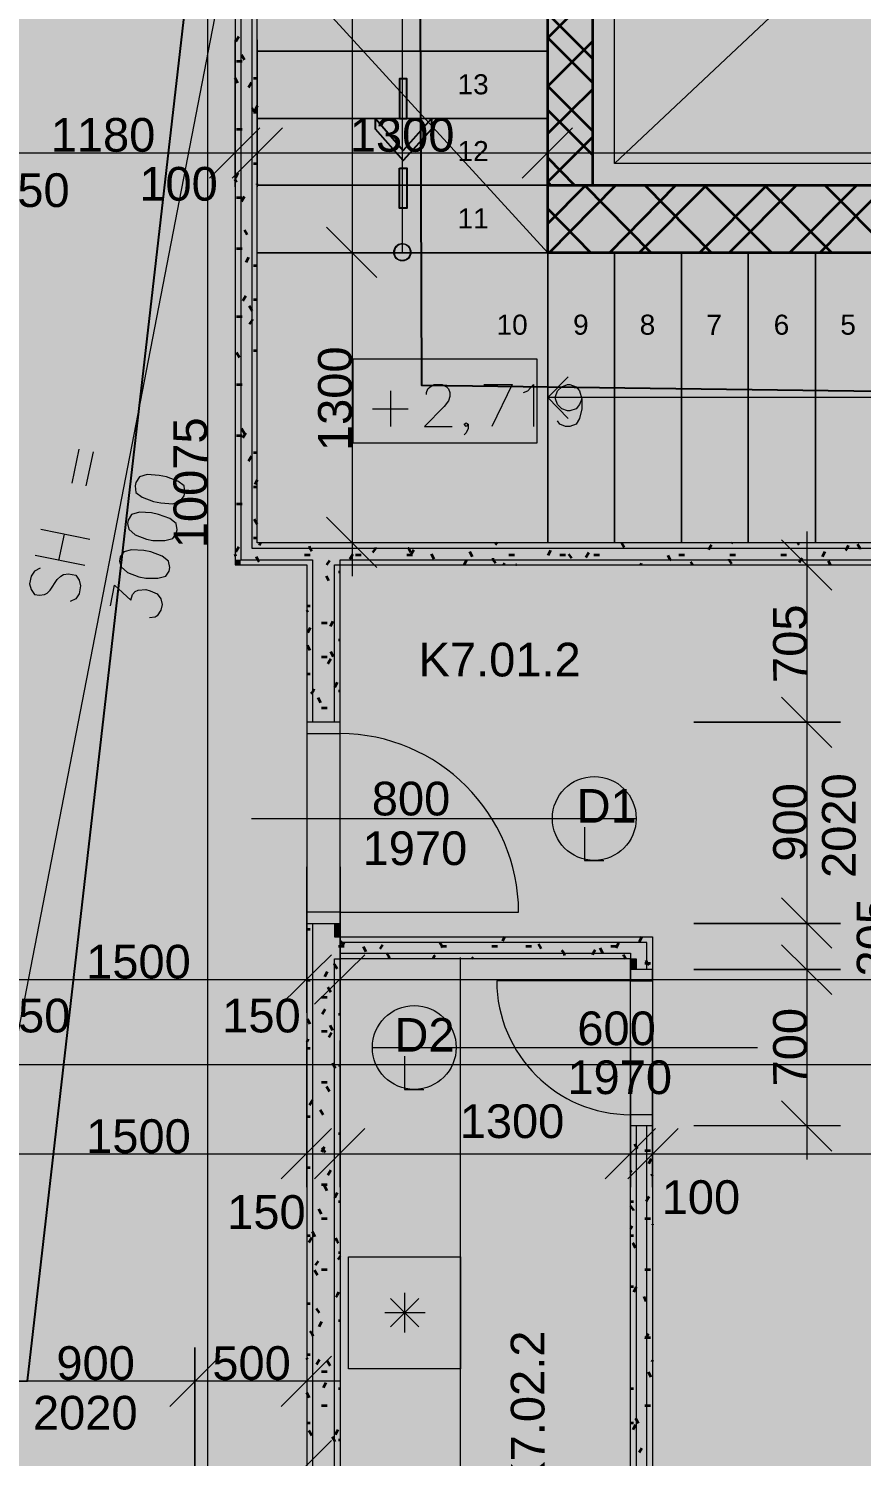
# Model space of a CAD drawing. Header units: millimetres. Extents: x 2377 to 264466, y -28213 to 61616.
# Drawn here: x 205437 to 209169, y -10488 to -4093 of the extents above; entities that cross this region are included whole.
import ezdxf

# ---------------------------------------------------------------- set-up
doc = ezdxf.new("R2010")
doc.units = ezdxf.units.MM
doc.layers.add('ZTI_KANAL', color=30, linetype='Continuous', lineweight=50)
doc.styles.add('PDF ArialMT', font='arial.ttf')

msp = doc.modelspace()

# ---------------------------------------------------------------- hatches: boundary and pattern name
at = {"layer": 'ZTI_KANAL', "true_color": 0x7fff00, "transparency": 33554559}
msp.add_hatch(color=70, dxfattribs=at).paths.add_polyline_path([(207242.3, -4496.9), (207242.3, -4544.6), (207115.3, -4684.3), (206991.5, -4544.6), (206991.5, -4496.9), (207115.3, -4639.8)])

# ---------------------------------------------------------------- linework, layer by layer
at = {"layer": 'ZTI_KANAL', "color": 7, "lineweight": 35}
for points in [[(211030.6, -4795.4), (211030.6, -2610.7), (209827.1, -2610.7), (209827.1, -2312.2), (211113.1, -2312.2), (211113.1, -1086.5), (211030.6, -1086.5), (211030.6, -835.7), (211360.8, -835.7), (211360.8, -5246.3), (211030.6, -5246.3), (211030.6, -5097.1), (207763.1, -5097.1), (207763.1, -2312.2), (208426.7, -2312.2), (208426.7, -2610.7), (207963.1, -2610.7), (207963.1, -4795.4), (211030.6, -4795.4), (211030.6, -5097.1)], [(207963.1, -3934.9), (207763.1, -4134.9), (207963.1, -4335)], [(207763.1, -4027), (207963.1, -4227)], [(206378.6, -4128.6), (206365.9, -4150.8)], [(207963.1, -4150.8), (207763.1, -4350.9), (207963.1, -4550.9)], [(206404, -4233.4), (206391.3, -4211.1)], [(206369.1, -4239.7), (206388.1, -4239.7), (206394.5, -4239.7)], [(206375.4, -4338.2), (206362.7, -4315.9)], [(206435.8, -4335), (206423.1, -4357.2)], [(206445.3, -4315.9), (206461.2, -4315.9)], [(207763.1, -4563.6), (207963.1, -4366.7)], [(206451.6, -4468.3), (206438.9, -4449.3)], [(206445.3, -4468.3), (206461.2, -4468.3)], [(206461.2, -4439.8), (206451.6, -4462)], [(207763.1, -4458.8), (207963.1, -4658.9)], [(206369.1, -4544.6), (206388.1, -4544.6), (206394.5, -4544.6)], [(207963.1, -4579.5), (207763.1, -4779.5), (207775.8, -4795.4)], [(206445.3, -4697), (206461.2, -4697)], [(207763.1, -4671.6), (207883.7, -4795.4)], [(206375.4, -4741.4), (206362.7, -4763.7)], [(206369.1, -4782.7), (206362.7, -4770)], [(206461.2, -4792.2), (206461.2, -4789.1)], [(207763.1, -4966.9), (207934.6, -4795.4)], [(207763.1, -4795.4), (207963.1, -4795.4)], [(207769.4, -5097.1), (208067.9, -4795.4)], [(208226.7, -5097.1), (207928.2, -4795.4)], [(208039.3, -5097.1), (208337.8, -4795.4)], [(208172.7, -5097.1), (208474.4, -4795.4)], [(208496.6, -5097.1), (208198.1, -4795.4)], [(208442.6, -5097.1), (208744.3, -4795.4)], [(208766.5, -5097.1), (208464.8, -4795.4)], [(208576, -5097.1), (208877.6, -4795.4)], [(209036.4, -5097.1), (208734.8, -4795.4)], [(208845.9, -5097.1), (209147.6, -4795.4)], [(208982.4, -5097.1), (209280.9, -4795.4)], [(209306.3, -5097.1), (209004.7, -4795.4)], [(206369.1, -4849.4), (206388.1, -4849.4), (206394.5, -4849.4)], [(206404, -4846.2), (206391.3, -4868.4)], [(207956.8, -5097.1), (207763.1, -4900.2)], [(206416.7, -5017.7), (206404, -4995.5)], [(206369.1, -5078), (206388.1, -5078), (206394.5, -5078)], [(206423.1, -5119.3), (206410.4, -5141.5)], [(206445.3, -5154.2), (206461.2, -5154.2)], [(206410.4, -5290.8), (206397.7, -5313)], [(206445.3, -5306.7), (206461.2, -5306.7)], [(206438.9, -5357.5), (206426.2, -5335.2)], [(206438.9, -5357.5), (206438.9, -5357.5)], [(206369.1, -5382.9), (206388.1, -5382.9), (206394.5, -5382.9)], [(206438.9, -5395.6), (206438.9, -5398.7), (206426.2, -5417.8)], [(206381.8, -5567), (206369.1, -5544.8)], [(206445.3, -5535.3), (206461.2, -5535.3)], [(206369.1, -5687.7), (206388.1, -5687.7), (206394.5, -5687.7)], [(206369.1, -5916.3), (206388.1, -5916.3), (206394.5, -5916.3)], [(206404, -5906.8), (206391.3, -5884.6)], [(206410.4, -5903.6), (206397.7, -5925.9)], [(206435.8, -6008.4), (206423.1, -6030.6)], [(206445.3, -5992.5), (206461.2, -5992.5)], [(206461.2, -6116.4), (206451.6, -6135.4)], [(206445.3, -6145), (206461.2, -6145)], [(206369.1, -6221.2), (206388.1, -6221.2), (206394.5, -6221.2)], [(206461.2, -6313.3), (206448.5, -6291)], [(206445.3, -6373.6), (206461.2, -6373.6)], [(206365.9, -6456.2), (206362.7, -6446.6)], [(206378.6, -6414.9), (206365.9, -6437.1)], [(206477, -6395.8), (206470.7, -6408.5)], [(206673.9, -6449.8), (206699.3, -6449.8)], [(206705.7, -6433.9), (206699.3, -6421.2), (206696.1, -6411.7)], [(206889.8, -6446.6), (206877.1, -6468.9)], [(206902.5, -6449.8), (206928, -6449.8)], [(206991.5, -6418), (206991.5, -6421.2), (206978.8, -6440.3)], [(207131.2, -6449.8), (207156.6, -6449.8)], [(207150.2, -6440.3), (207140.7, -6421.2), (207137.5, -6421.2)], [(207162.9, -6427.6), (207150.2, -6449.8)], [(207255, -6468.9), (207242.3, -6446.6)], [(207426.5, -6459.3), (207413.8, -6437.1)], [(207534.5, -6395.8), (207528.1, -6405.3)], [(207588.4, -6449.8), (207613.8, -6449.8)], [(207775.8, -6430.7), (207763.1, -6453)], [(207817.1, -6449.8), (207842.5, -6449.8)], [(207871, -6465.7), (207858.3, -6446.6)], [(207947.3, -6440.3), (207934.6, -6462.5)], [(207969.5, -6449.8), (207994.9, -6449.8)], [(208106, -6418), (208093.3, -6395.8)], [(208315.6, -6475.2), (208312.4, -6472), (208302.9, -6453)], [(208350.5, -6449.8), (208375.9, -6449.8)], [(208496.6, -6405.3), (208487.1, -6421.2), (208483.9, -6427.6)], [(208579.2, -6449.8), (208604.6, -6449.8)], [(208588.7, -6395.8), (208585.5, -6399)], [(208807.8, -6449.8), (208833.2, -6449.8)], [(208890.4, -6405.3), (208884, -6395.8)], [(209004.7, -6437.1), (208992, -6459.3)], [(209109.5, -6408.5), (209103.1, -6421.2), (209096.8, -6430.7)], [(209163.4, -6424.4), (209163.4, -6421.2), (209150.7, -6402.2)], [(206470.7, -6481.6), (206464.3, -6472), (206458, -6459.3)], [(206785.1, -6475.2), (206772.4, -6494.3)], [(206772.4, -6494.3), (206772.4, -6494.3)], [(207397.9, -6475.2), (207388.4, -6494.3)], [(207531.3, -6487.9), (207518.6, -6472), (207518.6, -6465.7)], [(207569.4, -6487.9), (207563, -6494.3)], [(207623.4, -6494.3), (207620.2, -6494.3)], [(208182.2, -6487.9), (208179.1, -6494.3)], [(208414, -6494.3), (208404.5, -6481.6)], [(208588.7, -6491.1), (208576, -6472), (208576, -6468.9)], [(208903.1, -6465.7), (208896.7, -6472), (208890.4, -6484.7)], [(209030.1, -6494.3), (209020.5, -6478.4)], [(206781.9, -6567.3), (206772.4, -6545.1)], [(206826.3, -6526), (206832.7, -6526)], [(206683.4, -6678.4), (206699.3, -6678.4)], [(206689.8, -6707), (206683.4, -6697.5)], [(206699.3, -6776.9), (206686.6, -6799.1)], [(206750.1, -6754.6), (206775.5, -6754.6)], [(206800.9, -6748.3), (206788.2, -6770.5)], [(206826.3, -6830.8), (206832.7, -6830.8)], [(206699.3, -6878.5), (206686.6, -6856.3)], [(206804.1, -6907.1), (206791.4, -6884.8)], [(206750.1, -6907.1), (206775.5, -6907.1)], [(206791.4, -6916.6), (206778.7, -6938.8)], [(206683.4, -6983.3), (206699.3, -6983.3)], [(206820, -7021.4), (206807.3, -7043.6)], [(206715.2, -7050), (206708.8, -7065.8), (206702.5, -7072.2)], [(206747, -7113.5), (206734.3, -7091.2)], [(206807.3, -7043.6), (206807.3, -7043.6)], [(206826.3, -7059.5), (206832.7, -7059.5)], [(206750.1, -7135.7), (206775.5, -7135.7)], [(206683.4, -8126.4), (206699.3, -8126.4)], [(206848.6, -8199.4), (206839, -8186.7), (206835.9, -8180.4)], [(206851.7, -8183.6), (206851.7, -8186.7), (206839, -8205.8)], [(207569.4, -8161.3), (207559.9, -8180.4)], [(208185.4, -8161.3), (208172.7, -8183.6)], [(206826.3, -8202.6), (206832.7, -8202.6), (206851.7, -8202.6)], [(206950.2, -8228), (206937.5, -8205.8)], [(207023.2, -8196.3), (207010.5, -8215.3)], [(207042.3, -8234.4), (207042.3, -8234.4)], [(207055, -8256.6), (207051.8, -8247.1), (207042.3, -8234.4)], [(207258.2, -8243.9), (207255, -8247.1), (207248.7, -8259.8)], [(207293.1, -8209), (207280.4, -8186.7)], [(207283.6, -8202.6), (207309, -8202.6)], [(207512.2, -8202.6), (207537.6, -8202.6)], [(207664.6, -8202.6), (207690, -8202.6)], [(207734.5, -8215.3), (207721.8, -8193.1)], [(207839.3, -8243.9), (207836.1, -8234.4), (207826.6, -8221.7)], [(207975.8, -8218.5), (207966.3, -8234.4), (207963.1, -8240.7)], [(208010.8, -8234.4), (207998.1, -8212.1)], [(208045.7, -8202.6), (208071.1, -8202.6)], [(208080.6, -8189.9), (208067.9, -8212.1)], [(208112.4, -8259.8), (208106, -8247.1), (208102.9, -8240.7)], [(206820, -8304.2), (206807.3, -8285.2), (206807.3, -8282)], [(207429.7, -8253.4), (207423.3, -8259.8)], [(208198.1, -8278.8), (208207.6, -8278.8), (208223.5, -8278.8)], [(208217.2, -8288.4), (208207.6, -8272.5), (208204.5, -8266.1)], [(206683.4, -8355), (206699.3, -8355)], [(206775.5, -8316.9), (206762.8, -8339.2)], [(206750.1, -8431.3), (206775.5, -8431.3)], [(206791.4, -8409), (206778.7, -8386.8)], [(206766, -8485.2), (206753.3, -8507.5)], [(206699.3, -8551.9), (206686.6, -8529.7)], [(206800.9, -8580.5), (206788.2, -8558.3)], [(206826.3, -8507.5), (206832.7, -8507.5)], [(206689.8, -8618.6), (206683.4, -8631.3)], [(206750.1, -8583.7), (206775.5, -8583.7)], [(206794.6, -8590), (206781.9, -8612.2)], [(206683.4, -8659.9), (206699.3, -8659.9)], [(206813.6, -8748.8), (206807.3, -8742.4), (206800.9, -8726.6)], [(206826.3, -8736.1), (206832.7, -8736.1)], [(206750.1, -8812.3), (206775.5, -8812.3)], [(206785.1, -8853.6), (206772.4, -8831.4)], [(206708.8, -8891.7), (206696.1, -8913.9)], [(206708.8, -8891.7), (206708.8, -8891.7)], [(206756.5, -8958.4), (206743.8, -8936.1)], [(206683.4, -8964.7), (206699.3, -8964.7)], [(208191.8, -9009.2), (208191.8, -9006)], [(206826.3, -9040.9), (206832.7, -9040.9)], [(206762.8, -9101.3), (206750.1, -9123.5)], [(206766, -9126.7), (206753.3, -9104.4)], [(208166.4, -9110.8), (208160, -9101.3), (208153.7, -9088.6)], [(208198.1, -9117.1), (208207.6, -9117.1), (208223.5, -9117.1)], [(206683.4, -9193.3), (206699.3, -9193.3)], [(206791.4, -9206.1), (206778.7, -9228.3)], [(208226.7, -9155.2), (208214, -9177.5)], [(206750.1, -9269.6), (206775.5, -9269.6)], [(208137.8, -9215.6), (208134.6, -9209.2)], [(208233, -9231.5), (208229.9, -9221.9)], [(206775.5, -9298.1), (206762.8, -9275.9)], [(206820, -9307.7), (206807.3, -9329.9)], [(206807.3, -9329.9), (206807.3, -9329.9)], [(208217.2, -9323.5), (208207.6, -9339.4), (208204.5, -9345.8)], [(206750.1, -9402.9), (206737.4, -9380.7)], [(206826.3, -9345.8), (206832.7, -9345.8)], [(208134.6, -9345.8), (208147.3, -9345.8)], [(208147.3, -9387), (208147.3, -9383.9), (208134.6, -9364.8)], [(208147.3, -9345.8), (208147.3, -9345.8)], [(206750.1, -9422), (206775.5, -9422)], [(208141, -9456.9), (208134.6, -9469.6)], [(208198.1, -9422), (208207.6, -9422), (208223.5, -9422)], [(208233, -9447.4), (208233, -9450.6)], [(206683.4, -9498.2), (206699.3, -9498.2)], [(206705.7, -9507.7), (206693, -9529.9)], [(206721.5, -9504.5), (206708.8, -9482.3)], [(206826.3, -9533.1), (206820, -9523.6), (206813.6, -9510.9)], [(208134.6, -9498.2), (208147.3, -9498.2)], [(208147.3, -9498.2), (208147.3, -9498.2)], [(206832.7, -9590.3), (206823.2, -9606.2)], [(206826.3, -9574.4), (206832.7, -9574.4)], [(208156.8, -9555.3), (208147.3, -9536.3), (208144.1, -9533.1)], [(206731.1, -9676), (206718.4, -9653.8)], [(206734.3, -9612.5), (206721.5, -9631.6)], [(206750.1, -9650.6), (206775.5, -9650.6)], [(208198.1, -9650.6), (208207.6, -9650.6), (208223.5, -9650.6)], [(206826.3, -9752.2), (206820, -9764.9), (206813.6, -9774.4)], [(208134.6, -9726.8), (208147.3, -9726.8)], [(208147.3, -9726.8), (208147.3, -9726.8)], [(208160, -9730), (208147.3, -9752.2)], [(208160, -9730), (208160, -9730)], [(208204.5, -9793.5), (208194.9, -9771.3)], [(206683.4, -9803), (206699.3, -9803)], [(206740.6, -9844.3), (206727.9, -9825.3)], [(206750.1, -9885.6), (206737.4, -9907.8)], [(206826.3, -9879.2), (206832.7, -9879.2)], [(206712, -9949.1), (206708.8, -9939.6), (206699.3, -9926.9)], [(208198.1, -9955.4), (208207.6, -9955.4), (208223.5, -9955.4)], [(208214, -9939.6), (208207.6, -9949.1), (208201.3, -9961.8)], [(206683.4, -10031.7), (206699.3, -10031.7)], [(206686.6, -10053.9), (206683.4, -10047.5)], [(206740.6, -10053.9), (206727.9, -10076.1)], [(206788.2, -10082.5), (206775.5, -10060.2)], [(208233, -10057.1), (208229.9, -10063.4)], [(206750.1, -10107.9), (206775.5, -10107.9)], [(206769.2, -10158.7), (206756.5, -10180.9)], [(208226.7, -10133.3), (208214, -10111)], [(206696.1, -10225.4), (206683.4, -10203.1)], [(206826.3, -10184.1), (206832.7, -10184.1)], [(208134.6, -10184.1), (208147.3, -10184.1)], [(208147.3, -10184.1), (208147.3, -10184.1)], [(206750.1, -10260.3), (206775.5, -10260.3)], [(208198.1, -10260.3), (208207.6, -10260.3), (208223.5, -10260.3)], [(206683.4, -10336.5), (206699.3, -10336.5)], [(208134.6, -10336.5), (208147.3, -10336.5)], [(208156.8, -10346), (208147.3, -10361.9), (208144.1, -10368.2)], [(208147.3, -10336.5), (208147.3, -10336.5)], [(208169.5, -10339.7), (208160, -10320.6), (208156.8, -10317.4)], [(206705.7, -10393.7), (206693, -10371.4)], [(206810.5, -10422.2), (206807.3, -10415.9), (206797.8, -10400)], [(206823.2, -10368.2), (206820, -10374.6), (206810.5, -10390.5)], [(206826.3, -10412.7), (206832.7, -10412.7)], [(208185.4, -10450.8), (208172.7, -10469.9)]]:
    msp.add_lwpolyline(points, dxfattribs=at)
at = {"layer": 'ZTI_KANAL', "color": 7, "lineweight": 9}
for points in [[(206238.9, -937.3), (206238.9, -11311.3)], [(206886.7, -2159.8), (206886.7, -5246.3)], [(210176.4, -4697), (208061.6, -4697), (208061.6, -2709.2), (210176.4, -4697), (210176.4, -2709.2), (208061.6, -4697)], [(207677.3, -5097.1), (206461.2, -5097.1), (206461.2, -4795.4), (206461.2, -4496.9), (206461.2, -4195.3), (206461.2, -3896.8), (206461.2, -3595.1), (206461.2, -3296.6), (207763.1, -3296.6), (207763.1, -3595.1), (207763.1, -3896.8), (207763.1, -4195.3), (207763.1, -4496.9), (207763.1, -4795.4), (207763.1, -5097.1), (206362.7, -3566.5), (205181.5, -9660.1), (181035.7, -11158.9), (156035.8, -9660.1)], [(207112.1, -5097.1), (207112.1, -4795.4), (207112.1, -4496.9), (207112.1, -4195.3), (207112.1, -3896.8), (207112.1, -3595.1), (207207.4, -3690.4)], [(205032.2, -4649.3), (206512, -4649.3)], [(206213.5, -4649.3), (206613.6, -4649.3)], [(206311.9, -4649.3), (207912.3, -4649.3)], [(207613.8, -4649.3), (211183, -4649.3)], [(206886.7, -4944.7), (206886.7, -6545.1)], [(207220.1, -5732.2), (207220.1, -5722.6), (207226.4, -5706.8), (207236, -5697.2), (207255, -5687.7), (207289.9, -5687.7), (207309, -5697.2), (207318.5, -5706.8), (207324.9, -5722.6), (207324.9, -5741.7), (207318.5, -5760.7), (207299.5, -5786.1), (207210.6, -5875.1), (207334.4, -5875.1)], [(207477.3, -5687.7), (207604.3, -5687.7), (207512.2, -5875.1)], [(207655.1, -5722.6), (207674.2, -5716.3), (207699.6, -5687.7), (207699.6, -5875.1)], [(210462.2, -5744.9), (210163.7, -5744.9), (209862, -5744.9), (209563.5, -5744.9), (209261.9, -5744.9), (208963.4, -5744.9), (208661.7, -5744.9), (208363.2, -5744.9), (208061.6, -5744.9), (207763.1, -5744.9), (207855.2, -5652.8)], [(207915.5, -5751.2), (207906, -5776.6), (207890.1, -5795.7), (207861.5, -5805.2), (207852, -5805.2), (207826.6, -5795.7), (207807.5, -5776.6), (207798, -5751.2), (207798, -5741.7), (207807.5, -5716.3), (207826.6, -5697.2), (207852, -5687.7), (207861.5, -5687.7), (207890.1, -5697.2), (207906, -5716.3), (207915.5, -5751.2), (207915.5, -5795.7), (207906, -5840.1), (207890.1, -5865.5), (207861.5, -5875.1), (207842.5, -5875.1), (207817.1, -5865.5), (207807.5, -5849.6)], [(207058.1, -5716.3), (207058.1, -5875.1)], [(207763.1, -5744.9), (207855.2, -5840.1)], [(206978.8, -5795.7), (207137.5, -5795.7)], [(207407.4, -5865.5), (207397.9, -5875.1), (207388.4, -5865.5), (207397.9, -5859.2), (207407.4, -5865.5), (207407.4, -5884.6), (207397.9, -5903.6), (207388.4, -5913.2)], [(205632.4, -6129.1), (205664.1, -5976.7)], [(205695.9, -6141.8), (205727.6, -5989.4)], [(207296.3, -5948.1), (207302.6, -5948.1)], [(206772.4, -6281.5), (206997.8, -6507)], [(205492.7, -6335.5), (205711.8, -6379.9)], [(205572.1, -6475.2), (205597.5, -6357.7)], [(209036.4, -6608.6), (208811, -6383.1)], [(208925.3, -7351.6), (208925.3, -6345)], [(205689.5, -6497.4), (205467.3, -6453)], [(207391.6, -6395.8), (206734.3, -6395.8)], [(205489.5, -6510.1), (205464.1, -6522.8), (205448.2, -6545.1), (205441.9, -6580), (205448.2, -6605.4), (205464.1, -6627.6), (205486.3, -6630.8), (205508.5, -6627.6), (205521.2, -6621.3), (205533.9, -6608.6), (205565.7, -6560.9), (205581.6, -6545.1), (205594.3, -6538.7), (205616.5, -6535.5), (205648.3, -6541.9), (205664.1, -6564.1), (205670.5, -6589.5), (205664.1, -6624.4), (205648.3, -6646.7), (205622.9, -6659.4)], [(208417.2, -6494.3), (209074.5, -6494.3)], [(205803.9, -6678.4), (205822.9, -6586.3), (205895.9, -6653), (205902.3, -6627.6), (205915, -6614.9), (205927.7, -6608.6), (205962.6, -6605.4), (205981.7, -6611.7), (206013.4, -6624.4), (206029.3, -6646.7), (206035.7, -6672.1), (206029.3, -6697.5), (206013.4, -6722.9), (206003.9, -6729.2), (205978.5, -6732.4)], [(208925.3, -8250.3), (208925.3, -7050)], [(206435.8, -7631.1), (207785.3, -7631.1), (208160, -7631.1)], [(207928.2, -7669.2), (207928.2, -7818.4), (208013.9, -7818.4)], [(208925.3, -8456.7), (208925.3, -7951.8)], [(208925.3, -9158.4), (208925.3, -8158.2)], [(205032.2, -8351.9), (206832.7, -8351.9)], [(206531, -8351.9), (206981.9, -8351.9)], [(206683.4, -8351.9), (211183, -8351.9)], [(206978.8, -8656.7), (207353.5, -8656.7), (208703, -8656.7)], [(207121.7, -8694.8), (207121.7, -8844.1), (207207.4, -8844.1)], [(146414.3, -8732.9), (214196.4, -8732.9)], [(208811, -8894.9), (209036.4, -9120.3)], [(208417.2, -9006), (209074.5, -9006)], [(205032.2, -9133), (206832.7, -9133)], [(206531, -9133), (206981.9, -9133)], [(206683.4, -9133), (208283.8, -9133)], [(207985.4, -9133), (208385.5, -9133)], [(208083.8, -9133), (211183, -9133)], [(206683.4, -9644.3), (206683.4, -10298.4)], [(207185.2, -9780.8), (207058.1, -9907.8)], [(207185.2, -9907.8), (207058.1, -9780.8)], [(207121.7, -9755.4), (207121.7, -9933.2)], [(207213.7, -9844.3), (207032.7, -9844.3)], [(206569.1, -10263.5), (206794.6, -10038)], [(206683.4, -10022.1), (206683.4, -10679.4)], [(205133.8, -10149.1), (206331, -10149.1)], [(206032.5, -10149.1), (206832.7, -10149.1)], [(206569.1, -10641.3), (206794.6, -10415.9)]]:
    msp.add_lwpolyline(points, dxfattribs=at)
at = {"layer": 'ZTI_KANAL', "color": 70, "lineweight": 25, "true_color": 0x7fff00}
for points in [[(192032.1, -9660.1), (195013.8, -10292), (205432.3, -10149.1), (206238.9, -3128.3), (207188.3, -3128.3), (207197.9, -5690.9), (211411.6, -5744.9)], [(206991.5, -4500.1), (206994.6, -4503.3)]]:
    msp.add_lwpolyline(points, dxfattribs=at)
at = {"layer": 'ZTI_KANAL', "color": 7, "lineweight": 20}
for points in [[(206807.3, -7199.2), (206807.3, -6494.3), (206832.7, -6494.3), (211030.6, -6494.3), (211030.6, -6395.8), (206461.2, -6395.8), (206461.2, -3566.5), (206362.7, -3566.5), (206362.7, -6494.3), (206683.4, -6494.3), (206683.4, -7199.2), (206683.4, -8101), (206683.4, -11158.9), (206181.7, -11158.9), (205283.1, -11158.9), (203403.3, -11158.9), (202501.4, -11158.9), (195734.7, -11158.9), (194832.8, -11158.9), (190034.8, -11158.9), (189984, -11158.9), (189984, -11311.3), (189984, -12111.5)], [(211030.6, -6421.2), (206438.9, -6421.2), (206438.9, -3591.9), (206388.1, -3591.9), (206388.1, -6472), (206708.8, -6472), (206708.8, -7199.2)], [(207763.1, -6395.8), (207763.1, -5097.1)], [(206807.3, -8101), (206807.3, -8161.3), (206832.7, -8161.3), (206832.7, -8101), (206832.7, -7199.2), (206832.7, -6494.3), (206832.7, -6472), (211030.6, -6472)], [(206708.8, -8101), (206708.8, -11184.3), (206181.7, -11184.3)], [(208207.6, -8307.4), (208207.6, -8186.7), (206832.7, -8186.7), (206832.7, -8161.3), (208233, -8161.3), (208233, -8307.4), (208233, -9006), (208233, -11158.9), (211030.6, -11158.9), (211030.6, -11311.3), (208283.8, -11311.3), (208283.8, -12060.7), (208283.8, -12111.5)], [(208160, -9006), (208160, -11184.3), (206807.3, -11184.3), (206807.3, -8259.8), (206832.7, -8259.8), (206832.7, -8234.4), (208134.6, -8234.4), (208134.6, -8259.8), (206832.7, -8259.8), (206832.7, -11158.9), (208134.6, -11158.9), (208134.6, -9006), (208134.6, -8307.4), (208134.6, -8259.8), (208160, -8259.8), (208160, -8307.4)], [(207372.5, -11158.9), (207372.5, -8253.4)], [(211030.6, -11184.3), (208207.6, -11184.3), (208207.6, -9006)]]:
    msp.add_lwpolyline(points, dxfattribs=at)
at = {"layer": 'ZTI_KANAL', "color": 7, "lineweight": 9}
for points in [[(206362.7, -4801.8), (206362.7, -4144.5)], [(206461.2, -4801.8), (206461.2, -4144.5)], [(207763.1, -4801.8), (207763.1, -4144.5)], [(206248.4, -4763.7), (206473.9, -4538.2)], [(206350, -4763.7), (206575.5, -4538.2)], [(207648.8, -4763.7), (207874.2, -4538.2)], [(206772.4, -4982.8), (206997.8, -5208.2)], [(206734.3, -5097.1), (207391.6, -5097.1)], [(206889.8, -5573.4), (206889.8, -5948.1), (207715.5, -5948.1), (207715.5, -5573.4)], [(205915, -6141.8), (205918.2, -6170.4), (205946.8, -6192.6), (205997.6, -6211.6), (206029.3, -6218), (206083.3, -6221.2), (206118.2, -6208.5), (206134.1, -6186.2), (206137.3, -6170.4), (206134.1, -6141.8), (206105.5, -6119.6), (206054.7, -6100.5), (206023, -6094.2), (205969, -6091), (205934, -6100.5), (205918.2, -6125.9)], [(205880.1, -6310.1), (205886.4, -6335.5), (205915, -6360.9), (205965.8, -6379.9), (205994.4, -6386.3), (206048.4, -6386.3), (206083.3, -6376.8), (206099.2, -6354.5), (206102.3, -6338.7), (206099.2, -6310.1), (206070.6, -6287.9), (206019.8, -6268.8), (205988, -6262.5), (205934, -6259.3), (205899.1, -6268.8), (205883.2, -6294.2)], [(205845.1, -6478.4), (205851.5, -6503.8), (205880.1, -6529.2), (205930.9, -6548.2), (205962.6, -6554.6), (206016.6, -6554.6), (206051.5, -6545.1), (206067.4, -6522.8), (206070.6, -6507), (206064.2, -6478.4), (206035.7, -6456.2), (205984.9, -6437.1), (205953.1, -6430.7), (205899.1, -6427.6), (205864.2, -6437.1), (205848.3, -6459.3)], [(209036.4, -7313.5), (208811, -7088.1)], [(209074.5, -7199.2), (208417.2, -7199.2)], [(206683.4, -8501.1), (206683.4, -7847)], [(206832.7, -8501.1), (206832.7, -7847)], [(209036.4, -8212.1), (208811, -7986.7)], [(209074.5, -8101), (208417.2, -8101)], [(206569.1, -8463), (206794.6, -8240.7)], [(206718.4, -8463), (206943.8, -8240.7)], [(209036.4, -8418.6), (208811, -8196.3)], [(209074.5, -8307.4), (208417.2, -8307.4)], [(206683.4, -9282.3), (206683.4, -8625)], [(206832.7, -9282.3), (206832.7, -8625)], [(208134.6, -9282.3), (208134.6, -8625)], [(208233, -9282.3), (208233, -8625)], [(206569.1, -9244.2), (206794.6, -9018.7)], [(206718.4, -9244.2), (206943.8, -9018.7)], [(208020.3, -9244.2), (208245.7, -9018.7)], [(208121.9, -9244.2), (208347.4, -9018.7)], [(207372.5, -10095.2), (206870.8, -10095.2), (206870.8, -9593.4), (207372.5, -9593.4)], [(206070.6, -10263.5), (206296, -10038)], [(206181.7, -9999.9), (206181.7, -10654)]]:
    msp.add_lwpolyline(points, close=True, dxfattribs=at)
at = {"layer": 'ZTI_KANAL', "color": 7, "lineweight": 20}
for points in [[(207763.1, -4195.3), (206461.2, -4195.3)], [(207763.1, -4496.9), (206461.2, -4496.9)], [(207763.1, -4795.4), (206461.2, -4795.4)], [(207763.1, -5097.1), (207763.1, -6395.8), (207763.1, -5097.1), (206461.2, -5097.1)], [(208061.6, -5097.1), (208061.6, -6395.8)], [(208363.2, -5097.1), (208363.2, -6395.8)], [(208661.7, -5097.1), (208661.7, -6395.8)], [(208963.4, -5097.1), (208963.4, -6395.8)], [(206832.7, -7250), (206832.7, -7199.2), (206683.4, -7199.2), (206683.4, -7250)], [(206832.7, -8101), (206832.7, -8050.2), (206683.4, -8050.2), (206683.4, -8101)], [(208134.6, -8307.4), (208134.6, -8358.2), (208233, -8358.2), (208233, -8307.4)], [(208134.6, -8958.4), (208134.6, -9006), (208233, -9006), (208233, -8958.4)]]:
    msp.add_lwpolyline(points, close=True, dxfattribs=at)
at = {"layer": 'ZTI_KANAL', "color": 70, "lineweight": 25, "true_color": 0x7fff00}
for points in [[(207099.4, -4496.9), (207131.2, -4496.9), (207131.2, -4319.1), (207099.4, -4319.1)], [(206991.5, -4496.9), (207115.3, -4639.8), (207242.3, -4496.9), (207242.3, -4544.6), (207115.3, -4684.3), (206991.5, -4544.6)], [(207099.4, -4719.2), (207131.2, -4719.2), (207131.2, -4897), (207099.4, -4897)]]:
    msp.add_lwpolyline(points, close=True, dxfattribs=at)
at = {"layer": 'ZTI_KANAL', "color": 7, "lineweight": 0}
for points in [[(207112.1, -5132, 7.179677), (207092.3, -5126.9)], [(207150.2, -5097.1, 7.311926), (207143.9, -5116.1)]]:
    msp.add_lwpolyline(points, format="xyb", dxfattribs=at)
at = {"layer": 'ZTI_KANAL', "color": 7, "lineweight": 20}
for points in [[(206832.7, -8050.2), (207632.9, -8050.2, 0.41144), (206832.4, -7250.4)], [(208134.6, -8358.2), (207534.5, -8358.2, 0.411438), (208134.2, -8957.4)]]:
    msp.add_lwpolyline(points, format="xyb", dxfattribs=at)
at = {"layer": 'ZTI_KANAL', "color": 7, "lineweight": 9}
for centre, radius in [((207111.9, -5095.5), 38.3), ((207111.2, -5094.6), 37.4), ((207971.8, -7630.6), 187.8), ((207165.3, -8656.2), 187.8)]:
    msp.add_circle(centre, radius, dxfattribs=at)
at = {"layer": 'ZTI_KANAL', "color": 7, "lineweight": 35, "true_color": 0xffffff, "transparency": 33554559}
msp.add_solid([(144445.5, -24409.9), (264465.7, -24409.9), (144445.5, 7095.4), (264465.7, 7095.4)], dxfattribs=at)
at = {"layer": 'ZTI_KANAL', "color": 11, "lineweight": 0, "true_color": 0xff8080, "transparency": 33554559}
for points in [[(206362.7, -3566.5), (206388.1, -6472), (206362.7, -6472)], [(206362.7, -3566.5), (206388.1, -3566.5), (206388.1, -6472)], [(206438.9, -3591.9), (206461.2, -6395.8), (206438.9, -6395.8)], [(206438.9, -3591.9), (206461.2, -3591.9), (206461.2, -6395.8)], [(210798.8, -6421.2), (206438.9, -6421.2), (206438.9, -6395.8)], [(210798.8, -6421.2), (206438.9, -6395.8), (210798.8, -6395.8)], [(206388.1, -6494.3), (206362.7, -6494.3), (206362.7, -6472)], [(206388.1, -6494.3), (206362.7, -6472), (206388.1, -6472)], [(206683.4, -6494.3), (206388.1, -6494.3), (206388.1, -6472)], [(206683.4, -6494.3), (206388.1, -6472), (206683.4, -6472)], [(206683.4, -6472), (206708.8, -7199.2), (206683.4, -7199.2)], [(206683.4, -6472), (206708.8, -6472), (206708.8, -7199.2)], [(206683.4, -8101), (206708.8, -11158.9), (206683.4, -11158.9)], [(206683.4, -8101), (206708.8, -8101), (206708.8, -11158.9)]]:
    msp.add_solid(points, dxfattribs=at)
at = {"layer": 'ZTI_KANAL', "color": 70, "lineweight": 0, "true_color": 0x7fff00, "transparency": 33554559}
for points in [[(207099.4, -4319.1), (207131.2, -4319.1), (207099.4, -4496.9), (207131.2, -4496.9)], [(207131.2, -4897), (207099.4, -4897), (207131.2, -4719.2), (207099.4, -4719.2)]]:
    msp.add_solid(points, dxfattribs=at)
at = {"layer": 'ZTI_KANAL', "color": 9, "lineweight": 0, "true_color": 0xc0c0c0, "transparency": 33554559}
for points in [[(206807.3, -6494.3), (206832.7, -7199.2), (206807.3, -7199.2)], [(206807.3, -6494.3), (206832.7, -6494.3), (206832.7, -7199.2)], [(210798.8, -6494.3), (206832.7, -6494.3), (206832.7, -6472)], [(210798.8, -6494.3), (206832.7, -6472), (210798.8, -6472)], [(206807.3, -8101), (206832.7, -8161.3), (206807.3, -8161.3)], [(206807.3, -8101), (206832.7, -8101), (206832.7, -8161.3)], [(207464.6, -8186.7), (206832.7, -8186.7), (206832.7, -8161.3)], [(207464.6, -8186.7), (206832.7, -8161.3), (207464.6, -8161.3)], [(208207.6, -8186.7), (207464.6, -8186.7), (207464.6, -8161.3)], [(208207.6, -8186.7), (207464.6, -8161.3), (208207.6, -8161.3)], [(208207.6, -8161.3), (208233, -8307.4), (208207.6, -8307.4)], [(208207.6, -8161.3), (208233, -8161.3), (208233, -8307.4)], [(208207.6, -9006), (208233, -11184.3), (208207.6, -11184.3)], [(208207.6, -9006), (208233, -9006), (208233, -11184.3)]]:
    msp.add_solid(points, dxfattribs=at)
at = {"layer": 'ZTI_KANAL', "color": 81, "lineweight": 0, "true_color": 0xaeffae, "transparency": 33554559}
for points in [[(207464.6, -8247.1), (206832.7, -8247.1), (206832.7, -8234.4)], [(207464.6, -8247.1), (206832.7, -8234.4), (207464.6, -8234.4)], [(207464.6, -8259.8), (206832.7, -8259.8), (206832.7, -8247.1)], [(207464.6, -8259.8), (206832.7, -8247.1), (207464.6, -8247.1)], [(208134.6, -8247.1), (207464.6, -8247.1), (207464.6, -8234.4)], [(208134.6, -8247.1), (207464.6, -8234.4), (208134.6, -8234.4)], [(208134.6, -8259.8), (207464.6, -8259.8), (207464.6, -8247.1)], [(208134.6, -8259.8), (207464.6, -8247.1), (208134.6, -8247.1)], [(206807.3, -8259.8), (206820, -11171.6), (206807.3, -11171.6)], [(206807.3, -8259.8), (206820, -8259.8), (206820, -11171.6)], [(206820, -8259.8), (206832.7, -11171.6), (206820, -11171.6)], [(206820, -8259.8), (206832.7, -8259.8), (206832.7, -11171.6)], [(208134.6, -8259.8), (208147.3, -8307.4), (208134.6, -8307.4)], [(208134.6, -8259.8), (208147.3, -8259.8), (208147.3, -8307.4)], [(208147.3, -8259.8), (208160, -8307.4), (208147.3, -8307.4)], [(208147.3, -8259.8), (208160, -8259.8), (208160, -8307.4)], [(208134.6, -9006), (208147.3, -11158.9), (208134.6, -11158.9)], [(208134.6, -9006), (208147.3, -9006), (208147.3, -11158.9)], [(208147.3, -9006), (208160, -11158.9), (208147.3, -11158.9)], [(208147.3, -9006), (208160, -9006), (208160, -11158.9)]]:
    msp.add_solid(points, dxfattribs=at)

# ---------------------------------------------------------------- texts
at = {"layer": 'ZTI_KANAL', "color": 7, "attachment_point": 4, "style": 'PDF ArialMT'}
for s, insert, char_height in [('13', (207359.2, -4343.6), 89.82), ('1180', (205536.4, -4570.5), 150.87), ('1300', (206876.5, -4570.5), 150.87), ('12', (207359.2, -4642.1), 89.82), ('100', (205933.4, -4789.6), 150.87), ('150', (205269.7, -4818.1), 150.87), ('11', (207359.2, -4943.7), 89.82), ('10', (207533.8, -5420.1), 89.82), ('9', (207876.8, -5420.1), 89.8), ('8', (208175.3, -5420.1), 89.8), ('7', (208473.8, -5420.1), 89.8), ('6', (208775.5, -5420.1), 89.8), ('5', (209074, -5420.1), 89.8), ('K7.01.2', (207184.5, -6920.4), 150.87), ('800', (206974.9, -7542.8), 150.87), ('D1', (207892.7, -7574.5), 150.87), ('1970', (206933.7, -7765), 150.87), ('1500', (205695.2, -8273.1), 150.87), ('150', (205272.9, -8514.5), 150.87), ('150', (206304.9, -8514.5), 150.87), ('600', (207895.9, -8571.6), 150.87), ('1970', (207851.4, -8790.7), 150.87), ('1300', (207368.7, -8987.6), 150.87), ('1500', (205695.2, -9054.3), 150.87), ('100', (208273.7, -9327.4), 150.87), ('150', (206327.1, -9394.1), 150.87), ('900', (205561.8, -10070.5), 150.87), ('500', (206260.5, -10070.5), 150.87), ('2020', (205457, -10292.8), 150.87)]:
    msp.add_mtext(s, dxfattribs=dict(at, insert=insert, char_height=char_height))
at = {"layer": 'ZTI_KANAL', "color": 7, "char_height": 150.87, "attachment_point": 4, "style": 'PDF ArialMT'}
for s, insert, rotation in [('1300', (206811.1, -5985.6), 90.10008), ('10075', (206163.3, -6420.6), 90.1004), ('705', (208849.8, -7024), 90.10061), ('900', (208849.8, -7824.2), 90.10061), ('2020', (209068.9, -7897.2), 90.10008), ('205', (209224.5, -8338.6), 90.10061), ('700', (208849.8, -8830.9), 90.10061), ('D2', (207076.4, -8600.2), 0.10021), ('K7.02.2', (207674.9, -10650.4), 90.10002)]:
    msp.add_mtext(s, dxfattribs=dict(at, insert=insert, rotation=rotation))

doc.saveas('drawing.dxf')
